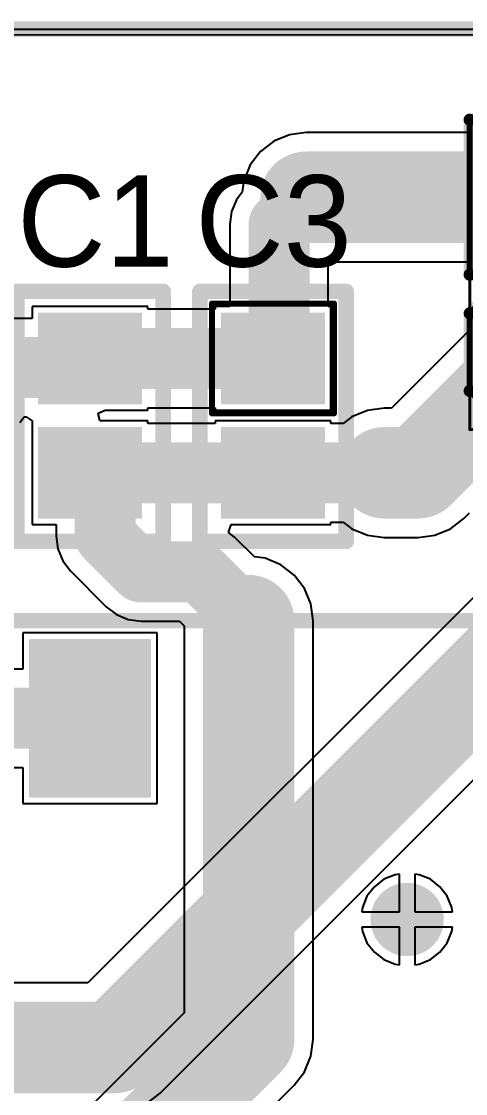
# Model space of a CAD drawing. Header units: millimetres. Extents: x -0.1 to 95.7, y -2.6 to 60.7.
# Drawn here: x 10.18 to 17.46, y 42.65 to 60.23 of the extents above; entities that cross this region are included whole.
import ezdxf

# ---------------------------------------------------------------- set-up
doc = ezdxf.new("R2010")
doc.units = ezdxf.units.MM
for name, color, linetype in [('BottomLayer', 5, 'Continuous'), ('BottomSolder', 6, 'Continuous'), ('Mechanical1', 6, 'Continuous'), ('Mechanical15', 56, 'Continuous'), ('MultiLayer', 9, 'Continuous'), ('PadHoleLayer', 156, 'Continuous'), ('TopLayer', 1, 'Continuous'), ('TopOverlay', 2, 'Continuous'), ('TopPaste', 8, 'Continuous'), ('TopSolder', 216, 'Continuous'), ('ViaHoleLayer', 16, 'Continuous')]:
    doc.layers.add(name, color=color, linetype=linetype)

# ---------------------------------------------------------------- blocks, each defined once
blk = doc.blocks.new('CON__PLS_2_15')
at = {"layer": 'BottomLayer', "const_width": 1.00000054}
blk.add_lwpolyline([(0.7699984599999999, 0, 1), (1.76999646, 0, 1)], format="xyb", close=True, dxfattribs=at)
at = {"layer": 'BottomLayer'}
blk.add_solid([(-2.269998, -1.00000054), (-0.26999692, -1.00000054), (-2.269998, 1.00000054), (-0.26999692, 1.00000054)], dxfattribs=at)
at = {"layer": 'BottomSolder', "const_width": 1.10160054}
blk.add_lwpolyline([(0.71919846, 0, 1), (1.82079646, 0, 1)], format="xyb", close=True, dxfattribs=at)
at = {"layer": 'BottomSolder'}
blk.add_solid([(-2.371598, -1.10160054), (-0.16839692, -1.10160054), (-2.371598, 1.10160054), (-0.16839692, 1.10160054)], dxfattribs=at)
at = {"layer": 'Mechanical1', "const_width": 0.0999998}
for points in [[(-2.54, -1.27), (-2.54, 1.27)], [(0, 1.26999746), (-2.54, 1.27)], [(0, 0.635), (0.635, 1.27)], [(0, -1.26999746), (0, 1.26999746)], [(1.905, 1.26999746), (0.635, 1.27)], [(2.54, 0.635), (1.905, 1.26999746)], [(2.54, -0.635), (2.54, 0.635)], [(0.635, -1.27), (0, -0.635)], [(1.905, -1.26999746), (2.54, -0.635)], [(-2.54, -1.27), (0, -1.26999746)], [(0.635, -1.27), (1.905, -1.26999746)]]:
    blk.add_lwpolyline(points, dxfattribs=at)
at = {"layer": 'Mechanical1', "const_width": 0.0499999}
for points in [[(-2.56499868, 1.27, 1), (-2.51500132, 1.27, 1)], [(-2.56499868, 1.27, 1), (-2.51500132, 1.27, 1)], [(-0.02499868, 1.26999746, 1), (0.02499868, 1.26999746, 1)], [(-0.02499868, 1.26999746, 1), (0.02499868, 1.26999746, 1)], [(0.61000132, 1.27, 1), (0.65999868, 1.27, 1)], [(0.61000132, 1.27, 1), (0.65999868, 1.27, 1)], [(1.88000132, 1.26999746, 1), (1.92999868, 1.26999746, 1)], [(1.88000132, 1.26999746, 1), (1.92999868, 1.26999746, 1)], [(-0.02499868, 0.635, 1), (0.02499868, 0.635, 1)], [(2.51500132, 0.635, 1), (2.56499868, 0.635, 1)], [(2.51500132, 0.635, 1), (2.56499868, 0.635, 1)], [(-0.02499868, -0.635, 1), (0.02499868, -0.635, 1)], [(2.51500132, -0.635, 1), (2.56499868, -0.635, 1)], [(2.51500132, -0.635, 1), (2.56499868, -0.635, 1)], [(-2.56499868, -1.27, 1), (-2.51500132, -1.27, 1)], [(-2.56499868, -1.27, 1), (-2.51500132, -1.27, 1)], [(-0.02499868, -1.26999746, 1), (0.02499868, -1.26999746, 1)], [(-0.02499868, -1.26999746, 1), (0.02499868, -1.26999746, 1)], [(0.61000132, -1.27, 1), (0.65999868, -1.27, 1)], [(0.61000132, -1.27, 1), (0.65999868, -1.27, 1)], [(1.88000132, -1.26999746, 1), (1.92999868, -1.26999746, 1)], [(1.88000132, -1.26999746, 1), (1.92999868, -1.26999746, 1)]]:
    blk.add_lwpolyline(points, format="xyb", close=True, dxfattribs=at)
at = {"layer": 'Mechanical15'}
for points, const_width in [([(-2.54, -1.27), (-2.54, 1.27)], 0.0499999), ([(2.54, 1.27), (-2.54, 1.27)], 0.0499999), ([(2.54, -1.27), (2.54, 1.27)], 0.0499999), ([(0, -0.499999), (0, 0.50000154)], 0.0999998), ([(0.499999, 0), (-0.50000154, 0)], 0.0999998), ([(2.54, -1.27), (-2.54, -1.27)], 0.0499999)]:
    blk.add_lwpolyline(points, dxfattribs=dict(at, const_width=const_width))
for points, const_width in [([(-2.55249934, 1.27, 1), (-2.52750066, 1.27, 1)], 0.02499868), ([(-2.55249934, 1.27, 1), (-2.52750066, 1.27, 1)], 0.02499868), ([(2.52750066, 1.27, 1), (2.55249934, 1.27, 1)], 0.02499868), ([(2.52750066, 1.27, 1), (2.55249934, 1.27, 1)], 0.02499868), ([(-0.02499868, 0.50000154, 1), (0.02499868, 0.50000154, 1)], 0.0499999), ([(-0.52500022, 0, 1), (-0.47500286, 0, 1)], 0.0499999), ([(0.47500032, 0, 1), (0.5249976799999999, 0, 1)], 0.0499999), ([(-0.02499868, -0.499999, 1), (0.02499868, -0.499999, 1)], 0.0499999), ([(-2.55249934, -1.27, 1), (-2.52750066, -1.27, 1)], 0.02499868), ([(-2.55249934, -1.27, 1), (-2.52750066, -1.27, 1)], 0.02499868), ([(2.52750066, -1.27, 1), (2.55249934, -1.27, 1)], 0.02499868), ([(2.52750066, -1.27, 1), (2.55249934, -1.27, 1)], 0.02499868)]:
    blk.add_lwpolyline(points, format="xyb", close=True, dxfattribs=dict(at, const_width=const_width))
at = {"layer": 'MultiLayer', "const_width": 1.00000054}
blk.add_lwpolyline([(0.7699984599999999, 0, 1), (1.76999646, 0, 1)], format="xyb", close=True, dxfattribs=at)
at = {"layer": 'MultiLayer'}
blk.add_solid([(-2.269998, -1.00000054), (-0.26999692, -1.00000054), (-2.269998, 1.00000054), (-0.26999692, 1.00000054)], dxfattribs=at)
at = {"layer": 'PadHoleLayer', "const_width": 0.5499989}
for points in [[(-1.54499818, 0, 1), (-0.99499674, 0, 1)], [(0.99499674, 0, 1), (1.54499818, 0, 1)]]:
    blk.add_lwpolyline(points, format="xyb", close=True, dxfattribs=at)
at = {"layer": 'TopLayer', "const_width": 1.00000054}
blk.add_lwpolyline([(0.7699984599999999, 0, 1), (1.76999646, 0, 1)], format="xyb", close=True, dxfattribs=at)
at = {"layer": 'TopLayer'}
blk.add_solid([(-2.269998, -1.00000054), (-0.26999692, -1.00000054), (-2.269998, 1.00000054), (-0.26999692, 1.00000054)], dxfattribs=at)
at = {"layer": 'TopOverlay', "const_width": 0.1999996}
for points in [[(-2.54, -1.27), (-2.54, 1.27)], [(0, 1.26999746), (-2.54, 1.27)], [(0, 0.635), (0.635, 1.27)], [(0, -1.26999746), (0, 1.26999746)], [(1.905, 1.26999746), (0.635, 1.27)], [(2.54, 0.635), (1.905, 1.26999746)], [(2.54, -0.635), (2.54, 0.635)], [(0.635, -1.27), (0, -0.635)], [(1.905, -1.26999746), (2.54, -0.635)], [(-2.54, -1.27), (0, -1.26999746)], [(0.635, -1.27), (1.905, -1.26999746)]]:
    blk.add_lwpolyline(points, dxfattribs=at)
at = {"layer": 'TopOverlay', "const_width": 0.0999998}
for points in [[(-2.5899999, 1.27, 1), (-2.4900001, 1.27, 1)], [(-2.5899999, 1.27, 1), (-2.4900001, 1.27, 1)], [(-0.0499999, 1.26999746, 1), (0.0499999, 1.26999746, 1)], [(-0.0499999, 1.26999746, 1), (0.0499999, 1.26999746, 1)], [(0.5850000999999999, 1.27, 1), (0.6849999, 1.27, 1)], [(0.5850000999999999, 1.27, 1), (0.6849999, 1.27, 1)], [(1.8550001, 1.26999746, 1), (1.9549999, 1.26999746, 1)], [(1.8550001, 1.26999746, 1), (1.9549999, 1.26999746, 1)], [(-0.0499999, 0.635, 1), (0.0499999, 0.635, 1)], [(2.4900001, 0.635, 1), (2.5899999, 0.635, 1)], [(2.4900001, 0.635, 1), (2.5899999, 0.635, 1)], [(-0.0499999, -0.635, 1), (0.0499999, -0.635, 1)], [(2.4900001, -0.635, 1), (2.5899999, -0.635, 1)], [(2.4900001, -0.635, 1), (2.5899999, -0.635, 1)], [(-2.5899999, -1.27, 1), (-2.4900001, -1.27, 1)], [(-2.5899999, -1.27, 1), (-2.4900001, -1.27, 1)], [(-0.0499999, -1.26999746, 1), (0.0499999, -1.26999746, 1)], [(-0.0499999, -1.26999746, 1), (0.0499999, -1.26999746, 1)], [(0.5850000999999999, -1.27, 1), (0.6849999, -1.27, 1)], [(0.5850000999999999, -1.27, 1), (0.6849999, -1.27, 1)], [(1.8550001, -1.26999746, 1), (1.9549999, -1.26999746, 1)], [(1.8550001, -1.26999746, 1), (1.9549999, -1.26999746, 1)]]:
    blk.add_lwpolyline(points, format="xyb", close=True, dxfattribs=at)
at = {"layer": 'TopSolder', "const_width": 1.10160054}
blk.add_lwpolyline([(0.71919846, 0, 1), (1.82079646, 0, 1)], format="xyb", close=True, dxfattribs=at)
at = {"layer": 'TopSolder'}
blk.add_solid([(-2.371598, -1.10160054), (-0.16839692, -1.10160054), (-2.371598, 1.10160054), (-0.16839692, 1.10160054)], dxfattribs=at)
blk = doc.blocks.new('TMR1SM_SMD_27')
at = {"layer": 'TopLayer'}
blk.add_solid([(-17.30000096, -0.8999982), (-14.90000068, -0.8999982), (-17.30000096, 0.8999982), (-14.90000068, 0.8999982)], dxfattribs=at)
at = {"layer": 'TopOverlay', "const_width": 0.254}
blk.add_lwpolyline([(-17.70000016, -1.29999994), (-17.70000016, 16.50000002)], dxfattribs=at)
at = {"layer": 'TopPaste'}
blk.add_solid([(-17.30000096, -0.8999982), (-14.90000068, -0.8999982), (-17.30000096, 0.8999982), (-14.90000068, 0.8999982)], dxfattribs=at)
at = {"layer": 'TopSolder'}
blk.add_solid([(-17.40160096, -1.0015982), (-14.79840068, -1.0015982), (-17.40160096, 1.0015982), (-14.79840068, 1.0015982)], dxfattribs=at)
blk = doc.blocks.new('C______________0805_58')
at = {"layer": 'TopLayer'}
for points in [[(-0.6499986999999999, -0.7499985), (0.6499986999999999, -0.7499985), (-0.6499986999999999, 0.7499985), (0.6499986999999999, 0.7499985)], [(1.22500136, -0.7499985), (2.52499876, -0.7499985), (1.22500136, 0.7499985), (2.52499876, 0.7499985)]]:
    blk.add_solid(points, dxfattribs=at)
at = {"layer": 'TopOverlay'}
for points, const_width in [([(2.99999908, 1.20000014), (-1.10000034, 1.20000014)], 0.254), ([(-1.10000034, -1.20000014), (-1.10000034, 1.20000014)], 0.254), ([(2.99999908, -1.20000014), (2.99999908, 1.20000014)], 0.254), ([(-0.90000074, -1.00000054), (-0.90000074, 1.00000054)], 0.0999998), ([(0.90000074, 1.00000054), (-0.90000074, 1.00000054)], 0.0999998), ([(0.90000074, -1.00000054), (0.90000074, 1.00000054)], 0.0999998), ([(0.90000074, -1.00000054), (-0.90000074, -1.00000054)], 0.0999998), ([(2.00000108, -1.20000014), (-1.10000034, -1.20000014)], 0.254), ([(2.99999908, -1.20000014), (2.00000108, -1.20000014)], 0.254)]:
    blk.add_lwpolyline(points, dxfattribs=dict(at, const_width=const_width))
for points, const_width in [([(-1.16350034, 1.20000014, 1), (-1.03650034, 1.20000014, 1)], 0.127), ([(-1.16350034, 1.20000014, 1), (-1.03650034, 1.20000014, 1)], 0.127), ([(2.93649908, 1.20000014, 1), (3.06349908, 1.20000014, 1)], 0.127), ([(2.93649908, 1.20000014, 1), (3.06349908, 1.20000014, 1)], 0.127), ([(-0.9249994199999999, 1.00000054, 1), (-0.8750020599999999, 1.00000054, 1)], 0.0499999), ([(-0.9249994199999999, 1.00000054, 1), (-0.8750020599999999, 1.00000054, 1)], 0.0499999), ([(0.8750020599999999, 1.00000054, 1), (0.9249994199999999, 1.00000054, 1)], 0.0499999), ([(0.8750020599999999, 1.00000054, 1), (0.9249994199999999, 1.00000054, 1)], 0.0499999), ([(-0.9249994199999999, -1.00000054, 1), (-0.8750020599999999, -1.00000054, 1)], 0.0499999), ([(-0.9249994199999999, -1.00000054, 1), (-0.8750020599999999, -1.00000054, 1)], 0.0499999), ([(0.8750020599999999, -1.00000054, 1), (0.9249994199999999, -1.00000054, 1)], 0.0499999), ([(0.8750020599999999, -1.00000054, 1), (0.9249994199999999, -1.00000054, 1)], 0.0499999), ([(-1.16350034, -1.20000014, 1), (-1.03650034, -1.20000014, 1)], 0.127), ([(-1.16350034, -1.20000014, 1), (-1.03650034, -1.20000014, 1)], 0.127), ([(1.93650108, -1.20000014, 1), (2.06350108, -1.20000014, 1)], 0.127), ([(1.93650108, -1.20000014, 1), (2.06350108, -1.20000014, 1)], 0.127), ([(2.93649908, -1.20000014, 1), (3.06349908, -1.20000014, 1)], 0.127), ([(2.93649908, -1.20000014, 1), (3.06349908, -1.20000014, 1)], 0.127)]:
    blk.add_lwpolyline(points, format="xyb", close=True, dxfattribs=dict(at, const_width=const_width))
at = {"layer": 'TopPaste'}
for points in [[(-0.6499986999999999, -0.7499985), (0.6499986999999999, -0.7499985), (-0.6499986999999999, 0.7499985), (0.6499986999999999, 0.7499985)], [(1.22500136, -0.7499985), (2.52499876, -0.7499985), (1.22500136, 0.7499985), (2.52499876, 0.7499985)]]:
    blk.add_solid(points, dxfattribs=at)
at = {"layer": 'TopSolder'}
for points in [[(-0.7515987, -0.8515985), (0.7515987, -0.8515985), (-0.7515987, 0.8515985), (0.7515987, 0.8515985)], [(1.12340136, -0.8515985), (2.62659876, -0.8515985), (1.12340136, 0.8515985), (2.62659876, 0.8515985)]]:
    blk.add_solid(points, dxfattribs=at)
blk = doc.blocks.new('C_________0805_60')
at = {"layer": 'TopLayer'}
for points in [[(-0.6499986999999999, -0.7499985), (0.6499986999999999, -0.7499985), (-0.6499986999999999, 0.7499985), (0.6499986999999999, 0.7499985)], [(1.22500136, -0.7499985), (2.52499876, -0.7499985), (1.22500136, 0.7499985), (2.52499876, 0.7499985)]]:
    blk.add_solid(points, dxfattribs=at)
at = {"layer": 'TopOverlay', "const_width": 0.254}
for points in [[(-1.10000034, -1.20000014), (-1.10000034, 1.20000014)], [(2.99999908, 1.20000014), (-1.10000034, 1.20000014)], [(2.99999908, -1.20000014), (2.99999908, 1.20000014)], [(2.00000108, -1.20000014), (-1.10000034, -1.20000014)], [(2.99999908, -1.20000014), (2.00000108, -1.20000014)]]:
    blk.add_lwpolyline(points, dxfattribs=at)
at = {"layer": 'TopOverlay', "const_width": 0.127}
for points in [[(-1.16350034, 1.20000014, 1), (-1.03650034, 1.20000014, 1)], [(-1.16350034, 1.20000014, 1), (-1.03650034, 1.20000014, 1)], [(2.93649908, 1.20000014, 1), (3.06349908, 1.20000014, 1)], [(2.93649908, 1.20000014, 1), (3.06349908, 1.20000014, 1)], [(-1.16350034, -1.20000014, 1), (-1.03650034, -1.20000014, 1)], [(-1.16350034, -1.20000014, 1), (-1.03650034, -1.20000014, 1)], [(1.93650108, -1.20000014, 1), (2.06350108, -1.20000014, 1)], [(1.93650108, -1.20000014, 1), (2.06350108, -1.20000014, 1)], [(2.93649908, -1.20000014, 1), (3.06349908, -1.20000014, 1)], [(2.93649908, -1.20000014, 1), (3.06349908, -1.20000014, 1)]]:
    blk.add_lwpolyline(points, format="xyb", close=True, dxfattribs=at)
at = {"layer": 'TopPaste'}
for points in [[(-0.6499986999999999, -0.7499985), (0.6499986999999999, -0.7499985), (-0.6499986999999999, 0.7499985), (0.6499986999999999, 0.7499985)], [(1.22500136, -0.7499985), (2.52499876, -0.7499985), (1.22500136, 0.7499985), (2.52499876, 0.7499985)]]:
    blk.add_solid(points, dxfattribs=at)
at = {"layer": 'TopSolder'}
for points in [[(-0.7515987, -0.8515985), (0.7515987, -0.8515985), (-0.7515987, 0.8515985), (0.7515987, 0.8515985)], [(1.12340136, -0.8515985), (2.62659876, -0.8515985), (1.12340136, 0.8515985), (2.62659876, 0.8515985)]]:
    blk.add_solid(points, dxfattribs=at)

msp = doc.modelspace()

# ---------------------------------------------------------------- linework, layer by layer
at = {"layer": 'BottomLayer'}
for p, q in [((5.00000016, 60.09999918), (29.4653589, 60.09999664)), ((21.34094284, 54.5386768), (11.26132114, 44.45905764)), ((12.44886766, 42.65113136), (23.14885896, 53.3511252)), ((11.26132114, 44.45905764), (8.07870114, 44.45905764)), ((12.2295285, 42.48282842), (12.44886766, 42.65113136))]:
    msp.add_line(p, q, dxfattribs=at)
at = {"layer": 'BottomLayer', "const_width": 1.49999954}
for points in [[(11.69999946, 43.39999956), (22.40000092, 54.10000101999999)], [(8.07868082, 43.39999956), (11.69999946, 43.39999956)]]:
    msp.add_lwpolyline(points, dxfattribs=at)
at = {"layer": 'BottomLayer'}
for points, const_width in [([(16.25000052, 45.50000044, 1), (16.74999952, 45.50000044, 1)], 0.499999), ([(11.32499894, 43.39999956, 1), (12.07499998, 43.39999956, 1)], 0.7499985), ([(11.32499894, 43.39999956, 1), (12.07499998, 43.39999956, 1)], 0.7499985)]:
    msp.add_lwpolyline(points, format="xyb", close=True, dxfattribs=dict(at, const_width=const_width))
at = {"layer": 'BottomSolder', "const_width": 0.601599}
msp.add_lwpolyline([(16.19920052, 45.50000044, 1), (16.80079952, 45.50000044, 1)], format="xyb", close=True, dxfattribs=at)
at = {"layer": 'Mechanical1', "const_width": 0.254}
msp.add_lwpolyline([(4.90000036, 60.09999156), (89.90000054, 60.09999918)], dxfattribs=at)
at = {"layer": 'MultiLayer', "const_width": 0.499999}
msp.add_lwpolyline([(16.25000052, 45.50000044, 1), (16.74999952, 45.50000044, 1)], format="xyb", close=True, dxfattribs=at)
at = {"layer": 'TopLayer'}
for p, q in [((4.99999762, 59.99999429999999), (90.21443221999999, 60.10025063999999)), ((14.84432642, 58.40338586), (14.57022232, 58.36730007999999)), ((17.49566986, 58.40338586), (14.84432642, 58.40338586)), ((14.31479738, 58.26149892), (14.09545822, 58.09319598)), ((14.57022232, 58.36730007999999), (14.31479738, 58.26149892)), ((14.09545822, 58.09319598), (13.92715528, 57.87385681999999)), ((13.92715528, 57.87385681999999), (13.82135412, 57.61843188)), ((13.82135412, 57.61843188), (13.79618272, 57.42723337999999)), ((13.79618272, 57.42723337999999), (13.70120196, 57.30345156)), ((13.70120196, 57.30345156), (13.62059252, 57.10884183999999)), ((13.62059252, 57.10884183999999), (13.59309702, 56.9000005)), ((13.59309702, 56.9000005), (13.59309702, 55.54999812)), ((15.20690126, 55.54999812), (15.20690126, 56.2852697)), ((15.20690126, 56.2852697), (17.49566986, 56.2852697)), ((12.24999836, 55.54999812), (10.35000216, 55.54999812)), ((10.35000216, 55.54999812), (10.35000216, 55.35690224)), ((12.24999836, 55.50690193999999), (12.24999836, 55.54999812)), ((13.35000124, 55.50690193999999), (12.24999836, 55.50690193999999)), ((13.59309702, 55.54999812), (13.35000124, 55.54999812)), ((13.35000124, 55.54999812), (13.35000124, 55.50690193999999)), ((15.24999744, 55.54999812), (15.20690126, 55.54999812)), ((15.24999744, 53.85000151999999), (15.24999744, 55.54999812)), ((10.35000216, 55.35690224), (9.833612539999999, 55.35690224)), ((17.5483139, 55.190009), (16.2423602, 53.88405783999999)), ((11.4346609, 53.80199806), (11.55055094, 53.85000151999999)), ((11.45992374, 53.67499805999999), (11.4346609, 53.80199806)), ((11.55055094, 53.85000151999999), (12.24999836, 53.85000151999999)), ((12.24999836, 53.85000151999999), (12.24999836, 53.8930977)), ((12.24999836, 53.8930977), (13.35000124, 53.8930977)), ((13.35000124, 53.8930977), (13.35000124, 53.85000151999999)), ((13.35000124, 53.85000151999999), (15.24999744, 53.85000151999999)), ((15.8508954, 53.84797206), (15.59547046, 53.7421709)), ((16.1249995, 53.88405783999999), (15.8508954, 53.84797206)), ((16.2423602, 53.88405783999999), (16.1249995, 53.88405783999999)), ((10.14886718, 53.65113476), (10.21943346, 53.743098)), ((10.21943346, 53.743098), (10.25120886, 53.743098)), ((10.25120886, 53.743098), (10.35000216, 53.67499552)), ((10.35000216, 53.67499552), (10.35000216, 51.97500145999999)), ((12.24999836, 53.67499805999999), (11.45992374, 53.67499805999999)), ((12.24999836, 53.63190187999999), (12.24999836, 53.67499805999999)), ((13.35000124, 53.63190187999999), (12.24999836, 53.63190187999999)), ((15.24999744, 53.67499805999999), (13.35000124, 53.67499805999999)), ((13.35000124, 53.67499805999999), (13.35000124, 53.63190187999999)), ((15.24999744, 53.63190187999999), (15.24999744, 53.67499805999999)), ((15.45176234, 53.63190187999999), (15.24999744, 53.63190187999999)), ((15.59547046, 53.7421709), (15.45176234, 53.63190187999999)), ((17.21056756, 51.90782862), (17.42990672, 52.07613156)), ((17.42990672, 52.07613156), (17.52360986, 52.1698347)), ((10.35000216, 51.97500145999999), (10.74309764, 51.97500145999999)), ((10.74309764, 51.97500145999999), (10.74309764, 51.7857867)), ((13.56965028, 51.84800146), (13.6127617, 51.97500145999999)), ((13.6127617, 51.97500145999999), (15.24999744, 51.97500145999999)), ((15.24999744, 51.97500145999999), (15.24999744, 52.01809764)), ((15.24999744, 52.01809764), (15.45176234, 52.01809764)), ((15.45176234, 52.01809764), (15.59547046, 51.90782862)), ((15.59547046, 51.90782862), (15.8508954, 51.80202746)), ((16.95514262, 51.80202746), (17.21056756, 51.90782862)), ((10.74309764, 51.7857867), (10.77059314, 51.57694536)), ((13.67056702, 51.77056448), (13.56965028, 51.84800146)), ((13.99451608, 51.44661541999999), (13.67056702, 51.77056448)), ((15.8508954, 51.80202746), (16.1249995, 51.76594168)), ((16.1249995, 51.76594168), (16.6810182, 51.76594168)), ((16.6810182, 51.76594168), (16.68103852, 51.76593914)), ((16.68103852, 51.76593914), (16.95514262, 51.80202746)), ((10.77059314, 51.57694536), (10.85120258, 51.38233563999999)), ((10.85120258, 51.38233563999999), (10.97943448, 51.21522142)), ((14.17410424, 51.42297309999999), (13.99451608, 51.44661541999999)), ((14.42952918, 51.31717194), (14.17410424, 51.42297309999999)), ((10.97943448, 51.21522142), (11.56522198, 50.62943392)), ((14.64886834, 51.148869), (14.42952918, 51.31717194)), ((14.81717128, 50.92952983999999), (14.64886834, 51.148869)), ((14.92297244, 50.6741049), (14.81717128, 50.92952983999999)), ((14.95905822, 50.40000079999999), (14.92297244, 50.6741049)), ((11.56522198, 50.62943392), (11.7323362, 50.50120202)), ((11.7323362, 50.50120202), (11.92694592, 50.42059258)), ((11.92694592, 50.42059258), (12.13578726, 50.39309708)), ((12.13578726, 50.39309708), (12.7657733, 50.39309708)), ((12.7657733, 50.39309708), (12.84094206, 50.31792832)), ((12.84094206, 50.31792832), (12.84094206, 43.97102458)), ((14.95905822, 43.53236912), (14.95905822, 50.40000079999999)), ((12.4000006, 50.2000012), (10.200005, 50.2000012)), ((10.200005, 50.2000012), (10.200005, 49.60690358)), ((12.4000006, 47.40000172), (12.4000006, 50.2000012)), ((10.200005, 49.60690358), (9.85905826, 49.60690358)), ((9.34291248, 47.99309934), (10.200005, 47.99309934)), ((10.200005, 47.99309934), (10.200005, 47.40000172)), ((10.200005, 47.40000172), (12.4000006, 47.40000172)), ((16.37300002, 46.24378864), (16.30316526, 46.23459384)), ((16.37300002, 45.62700044), (16.37300002, 46.24378864)), ((16.69683478, 46.23459384), (16.62700002, 46.24378864)), ((16.62700002, 46.24378864), (16.62700002, 45.62700044)), ((16.11974678, 46.15861735999999), (15.96224138, 46.03775907999999)), ((16.30316526, 46.23459384), (16.11974678, 46.15861735999999)), ((16.88025326, 46.15861735999999), (16.69683478, 46.23459384)), ((17.03775866, 46.03775907999999), (16.88025326, 46.15861735999999)), ((15.96224138, 46.03775907999999), (15.8413831, 45.88025368)), ((17.15861694, 45.88025368), (17.03775866, 46.03775907999999)), ((15.8413831, 45.88025368), (15.76540662, 45.6968352)), ((17.23459342, 45.6968352), (17.15861694, 45.88025368)), ((15.76540662, 45.6968352), (15.75621182, 45.62700044)), ((15.75621182, 45.62700044), (16.37300002, 45.62700044)), ((16.62700002, 45.62700044), (17.24378822, 45.62700044)), ((17.24378822, 45.62700044), (17.23459342, 45.6968352)), ((16.37300002, 45.37300044), (15.75621182, 45.37300044)), ((15.75621182, 45.37300044), (15.76540662, 45.30316568)), ((16.37300002, 44.75621224), (16.37300002, 45.37300044)), ((17.24378822, 45.37300044), (16.62700002, 45.37300044)), ((16.62700002, 45.37300044), (16.62700002, 44.75621224)), ((17.23459342, 45.30316568), (17.24378822, 45.37300044)), ((15.76540662, 45.30316568), (15.8413831, 45.1197472)), ((17.15861694, 45.1197472), (17.23459342, 45.30316568)), ((15.8413831, 45.1197472), (15.96224138, 44.9622418)), ((17.03775866, 44.9622418), (17.15861694, 45.1197472)), ((15.96224138, 44.9622418), (16.11974678, 44.84138351999999)), ((16.11974678, 44.84138351999999), (16.30316526, 44.76540704)), ((16.69683478, 44.76540704), (16.88025326, 44.84138351999999)), ((16.88025326, 44.84138351999999), (17.03775866, 44.9622418)), ((16.30316526, 44.76540704), (16.37300002, 44.75621224)), ((16.62700002, 44.75621224), (16.69683478, 44.76540704)), ((12.84094206, 43.97102458), (10.5511346, 41.68121966)), ((14.92297244, 43.2582447), (14.95906076, 43.5323488)), ((14.95906076, 43.5323488), (14.95905822, 43.53236912)), ((14.81717128, 43.00281976), (14.92297244, 43.2582447)), ((14.64886834, 42.7834806), (14.81717128, 43.00281976)), ((12.35906088, 40.49367314), (14.64885818, 42.78347298)), ((14.64885818, 42.78347298), (14.64886834, 42.7834806))]:
    msp.add_line(p, q, dxfattribs=at)
for points, const_width in [([(14.84432642, 57.34432778), (18.7956698, 57.34432778)], 1.49999954), ([(14.39999914, 56.9000005), (14.84432642, 57.34432778)], 1.00000054), ([(14.39999914, 54.79999961999999), (14.39999914, 56.9000005)], 1.00000054), ([(16.68103852, 52.82499976), (18.66037162, 54.80433286)], 1.49999954), ([(14.29999934, 54.69999982), (14.39999914, 54.79999961999999)], 1.00000054), ([(9.54999868, 54.55000012), (11.15000056, 54.55000012)], 1.00000054), ([(11.15000056, 54.55000012), (11.30000026, 54.69999982)], 1.00000054), ([(11.30000026, 54.69999982), (14.29999934, 54.69999982)], 1.00000054), ([(16.1249995, 52.82499976), (16.68103852, 52.82499976)], 1.49999954), ([(11.30000026, 52.82499976), (11.40000006, 52.82499976)], 1.00000054), ([(11.40000006, 52.82499976), (14.29999934, 52.82499976)], 1.00000054), ([(11.40000006, 52.82499976), (11.54999976, 52.67500006)], 1.00000054), ([(14.29999934, 52.82499976), (16.1249995, 52.82499976)], 1.00000054), ([(11.54999976, 51.7857867), (11.54999976, 52.67500006)], 1.00000054), ([(11.54999976, 51.7857867), (12.13578726, 51.19999919999999)], 1.00000054), ([(12.13578726, 51.19999919999999), (13.10000174, 51.19999919999999)], 1.00000054), ([(13.10000174, 51.19999919999999), (13.90000014, 50.40000079999999)], 1.00000054), ([(13.90000014, 43.5323488), (13.90000014, 50.40000079999999)], 1.49999954), ([(8.899999979999999, 48.80000146), (11.3000028, 48.80000146)], 1.00000054), ([(11.3000028, 40.93235146), (13.90000014, 43.5323488)], 1.49999954)]:
    msp.add_lwpolyline(points, dxfattribs=dict(at, const_width=const_width))
for points, const_width in [([(14.4693259, 57.34432778, 1), (15.21932694, 57.34432778, 1)], 0.7499985), ([(14.59432692, 57.34432778, 1), (15.09432592, 57.34432778, 1)], 0.499999), ([(14.14999964, 56.9000005, 1), (14.64999864, 56.9000005, 1)], 0.499999), ([(14.14999964, 56.9000005, 1), (14.64999864, 56.9000005, 1)], 0.499999), ([(14.14999964, 54.79999961999999, 1), (14.64999864, 54.79999961999999, 1)], 0.499999), ([(14.14999964, 54.79999961999999, 1), (14.64999864, 54.79999961999999, 1)], 0.499999), ([(10.90000106, 54.55000012, 1), (11.40000006, 54.55000012, 1)], 0.499999), ([(10.90000106, 54.55000012, 1), (11.40000006, 54.55000012, 1)], 0.499999), ([(11.05000076, 54.69999982, 1), (11.54999976, 54.69999982, 1)], 0.499999), ([(11.05000076, 54.69999982, 1), (11.54999976, 54.69999982, 1)], 0.499999), ([(14.04999984, 54.69999982, 1), (14.54999884, 54.69999982, 1)], 0.499999), ([(14.04999984, 54.69999982, 1), (14.54999884, 54.69999982, 1)], 0.499999), ([(15.74999898, 52.82499976, 1), (16.50000002, 52.82499976, 1)], 0.7499985), ([(16.306038, 52.82499976, 1), (17.05603904, 52.82499976, 1)], 0.7499985), ([(16.306038, 52.82499976, 1), (17.05603904, 52.82499976, 1)], 0.7499985), ([(11.05000076, 52.82499976, 1), (11.54999976, 52.82499976, 1)], 0.499999), ([(11.15000056, 52.82499976, 1), (11.64999956, 52.82499976, 1)], 0.499999), ([(11.15000056, 52.82499976, 1), (11.64999956, 52.82499976, 1)], 0.499999), ([(11.15000056, 52.82499976, 1), (11.64999956, 52.82499976, 1)], 0.499999), ([(14.04999984, 52.82499976, 1), (14.54999884, 52.82499976, 1)], 0.499999), ([(14.04999984, 52.82499976, 1), (14.54999884, 52.82499976, 1)], 0.499999), ([(15.875, 52.82499976, 1), (16.374999, 52.82499976, 1)], 0.499999), ([(11.30000026, 52.67500006, 1), (11.79999926, 52.67500006, 1)], 0.499999), ([(11.30000026, 52.67500006, 1), (11.79999926, 52.67500006, 1)], 0.499999), ([(11.30000026, 51.7857867, 1), (11.79999926, 51.7857867, 1)], 0.499999), ([(11.30000026, 51.7857867, 1), (11.79999926, 51.7857867, 1)], 0.499999), ([(11.88578776, 51.19999919999999, 1), (12.38578676, 51.19999919999999, 1)], 0.499999), ([(11.88578776, 51.19999919999999, 1), (12.38578676, 51.19999919999999, 1)], 0.499999), ([(12.85000224, 51.19999919999999, 1), (13.35000124, 51.19999919999999, 1)], 0.499999), ([(12.85000224, 51.19999919999999, 1), (13.35000124, 51.19999919999999, 1)], 0.499999), ([(13.52499962, 50.40000079999999, 1), (14.27500066, 50.40000079999999, 1)], 0.7499985), ([(13.65000064, 50.40000079999999, 1), (14.14999964, 50.40000079999999, 1)], 0.499999), ([(11.0500033, 48.80000146, 1), (11.5500023, 48.80000146, 1)], 0.499999), ([(16.25000052, 45.50000044, 1), (16.74999952, 45.50000044, 1)], 0.499999), ([(13.52499962, 43.5323488, 1), (14.27500066, 43.5323488, 1)], 0.7499985), ([(13.52499962, 43.5323488, 1), (14.27500066, 43.5323488, 1)], 0.7499985)]:
    msp.add_lwpolyline(points, format="xyb", close=True, dxfattribs=dict(at, const_width=const_width))
at = {"layer": 'TopSolder', "const_width": 0.601599}
msp.add_lwpolyline([(16.19920052, 45.50000044, 1), (16.80079952, 45.50000044, 1)], format="xyb", close=True, dxfattribs=at)
at = {"layer": 'ViaHoleLayer', "const_width": 0.2999994}
msp.add_lwpolyline([(16.35000032, 45.50000044, 1), (16.64999972, 45.50000044, 1)], format="xyb", close=True, dxfattribs=at)

# ---------------------------------------------------------------- block references
at = {"rotation": 270}
for name, p in [('CON__PLS_2_15', (18.7956698, 56.07433032)), ('C_________0805_60', (11.30000026, 54.69999982)), ('C______________0805_58', (14.29999934, 54.69999982)), ('TMR1SM_SMD_27', (11.3000028, 32.70000064))]:
    msp.add_blockref(name, p, dxfattribs=at)

# ---------------------------------------------------------------- texts
at = {"layer": 'TopOverlay'}
for s, p in [('C1', (10.10613676, 56.20544512)), ('C3', (13.0270885, 56.20544258))]:
    msp.add_text(s, height=1.49999954, dxfattribs=at).set_placement(p)

doc.saveas('drawing.dxf')
